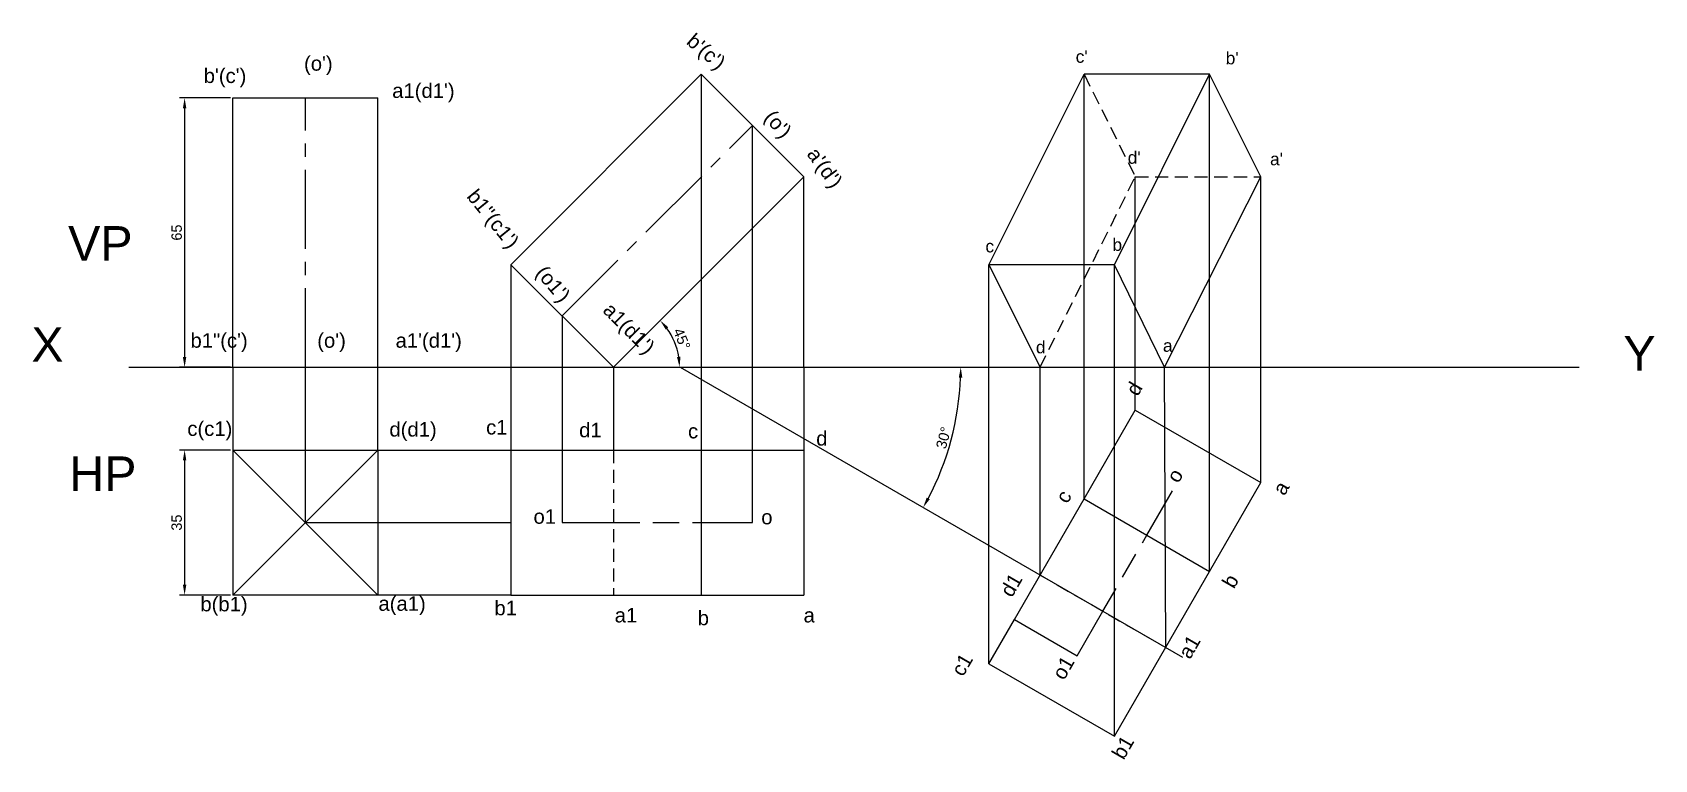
# Model space of a CAD drawing. Header units: millimetres. Extents: x 83 to 475, y 105 to 280.
import ezdxf

# ---------------------------------------------------------------- set-up
doc = ezdxf.new("R2010")
doc.units = ezdxf.units.MM
for name, pattern in [('CENTER2', [28.575, 19.05, -3.175, 3.175, -3.175]), ('DASHED2', [9.525, 6.35, -3.175]), ('HIDDEN2', [4.7625, 3.175, -1.5875])]:
    doc.linetypes.add(name, pattern=pattern)
doc.styles.get("Standard").update_dxf_attribs({"font": 'arial.ttf'})
doc.dimstyles.new('ISO-25', dxfattribs={"dimtxt": 2.5, "dimasz": 2.5, "dimexe": 1.25, "dimexo": 0.625, "dimtad": 1, "dimtxsty": 'Standard', "dimcen": 2.5, "dimadec": 0, "dimazin": 0, "dimtfac": 1, "dimtmove": 0, "dimatfit": 3, "dimfxl": 1, "dimarcsym": 0})

# ---------------------------------------------------------------- blocks, each defined once
blk = doc.blocks.new('*D3')
at = {"color": 0, "lineweight": -2, "transparency": 16777216}
for p, q in [((130.8, 264.6), (118.5, 264.6)), ((119.75, 262.1), (119.75, 202.1)), ((130.8, 199.6), (118.5, 199.6))]:
    blk.add_line(p, q, dxfattribs=at)
at = {"color": 0, "transparency": 16777216}
for points in [[(119.33, 262.1), (120.16, 262.1), (119.75, 264.6)], [(119.33, 202.1), (120.16, 202.1), (119.75, 199.6)]]:
    blk.add_solid(points, dxfattribs=at)
at = {"layer": 'Defpoints', "color": 0, "transparency": 16777216}
for p in [(131.43, 264.6), (119.75, 199.6), (131.43, 199.6)]:
    blk.add_point(p, dxfattribs=at)
at = {"color": 0, "transparency": 16777216, "insert": (117.84, 232.1), "char_height": 2.5, "attachment_point": 5, "rotation": 90}
blk.add_mtext('65', dxfattribs=at)
blk = doc.blocks.new('*D4')
at = {"color": 0, "lineweight": -2, "transparency": 16777216}
for p, q in [((130.8, 179.6), (118.5, 179.6)), ((119.75, 177.1), (119.75, 147.1)), ((130.8, 144.6), (118.5, 144.6))]:
    blk.add_line(p, q, dxfattribs=at)
at = {"color": 0, "transparency": 16777216}
for points in [[(119.33, 177.1), (120.16, 177.1), (119.75, 179.6)], [(119.33, 147.1), (120.16, 147.1), (119.75, 144.6)]]:
    blk.add_solid(points, dxfattribs=at)
at = {"layer": 'Defpoints', "color": 0, "transparency": 16777216}
for p in [(131.43, 179.6), (119.75, 144.6), (131.43, 144.6)]:
    blk.add_point(p, dxfattribs=at)
at = {"color": 0, "transparency": 16777216, "insert": (117.84, 162.1), "char_height": 2.5, "attachment_point": 5, "rotation": 90}
blk.add_mtext('35', dxfattribs=at)
blk = doc.blocks.new('*D5')
at = {"color": 0, "lineweight": -2, "transparency": 16777216}
blk.add_arc((223.26, 199.6), 15.96, 8.9823, 36.0177, dxfattribs=at)
at = {"color": 0, "transparency": 16777216}
for points in [[(235.86, 208.71), (236.49, 209.25), (234.55, 210.88)], [(239.44, 202.12), (238.61, 202.06), (239.22, 199.6)]]:
    blk.add_solid(points, dxfattribs=at)
at = {"layer": 'Defpoints', "color": 0, "transparency": 16777216}
for p in [(269.22, 245.56), (238.68, 203.73), (106.25, 199.6), (223.26, 199.6), (356.25, 199.6)]:
    blk.add_point(p, dxfattribs=at)
at = {"color": 0, "transparency": 16777216, "insert": (239.76, 206.43), "char_height": 2.5, "attachment_point": 5, "rotation": 292.5}
blk.add_mtext('45°', dxfattribs=at)
blk = doc.blocks.new('*D9')
at = {"color": 0, "lineweight": -2, "transparency": 16777216}
blk.add_arc((239.38, 199.6), 67.71, 332.1156, 357.8844, dxfattribs=at)
at = {"color": 0, "transparency": 16777216}
for points in [[(306.63, 197.1), (307.47, 197.09), (307.1, 199.6)], [(299.6, 167.73), (298.87, 168.13), (298.02, 165.74)]]:
    blk.add_solid(points, dxfattribs=at)
at = {"layer": 'Defpoints', "color": 0, "transparency": 16777216}
for p in [(269.22, 199.6), (456.35, 199.6), (274.03, 179.6), (303.01, 176.44), (360.63, 129.6)]:
    blk.add_point(p, dxfattribs=at)
at = {"color": 0, "transparency": 16777216, "insert": (302.95, 182.56), "char_height": 2.5, "attachment_point": 5, "rotation": 75}
blk.add_mtext('30°', dxfattribs=at)

msp = doc.modelspace()

# ---------------------------------------------------------------- linework, layer by layer
at = {"color": 4}
for p, q in [((198.512, 224.346), (244.474, 270.308)), ((244.474, 270.308), (269.223, 245.559)), ((313.875, 224.346), (336.856, 270.308)), ((367.166, 270.308), (336.856, 270.308)), ((344.185, 224.346), (367.166, 270.308)), ((379.541, 245.559), (367.166, 270.308)), ((131.427, 199.597), (131.427, 264.597)), ((131.427, 264.597), (166.427, 264.597)), ((166.427, 199.597), (166.427, 264.597)), ((223.261, 199.597), (269.223, 245.559)), ((356.254, 199.597), (379.541, 245.559)), ((198.512, 224.346), (223.261, 199.597)), ((344.185, 224.346), (313.875, 224.346)), ((313.875, 224.346), (326.249, 199.597)), ((131.427, 199.597), (166.427, 199.597)), ((326.249, 199.597), (356.254, 199.597)), ((336.856, 167.817), (349.23, 189.25)), ((349.23, 189.25), (379.541, 171.75)), ((131.427, 179.597), (131.427, 144.597)), ((131.427, 179.597), (166.427, 179.597)), ((166.427, 179.597), (166.427, 144.597)), ((198.512, 179.597), (198.512, 144.597)), ((198.512, 179.597), (210.886, 179.597)), ((210.886, 179.597), (244.474, 179.597)), ((244.474, 179.597), (269.223, 179.597)), ((244.474, 179.597), (244.474, 144.597)), ((269.223, 179.597), (269.223, 144.597)), ((344.185, 110.513), (379.541, 171.75)), ((320.062, 138.729), (336.856, 167.817)), ((336.856, 167.817), (367.166, 150.317)), ((166.427, 144.597), (131.427, 144.597)), ((198.512, 144.597), (269.223, 144.597)), ((313.875, 128.013), (320.062, 138.729)), ((313.875, 128.013), (344.185, 110.513))]:
    msp.add_line(p, q, dxfattribs=at)
for p, q in [((244.474, 270.308), (244.474, 199.597)), ((336.856, 167.817), (336.856, 270.308)), ((367.166, 150.317), (367.166, 270.308)), ((256.848, 162.097), (256.848, 257.933)), ((269.223, 199.597), (269.223, 245.559)), ((349.23, 189.25), (349.23, 245.559)), ((379.541, 171.75), (379.541, 245.559)), ((198.512, 224.346), (198.512, 199.597)), ((313.875, 128.013), (313.875, 224.346)), ((344.185, 110.513), (344.185, 224.346)), ((356.254, 199.597), (344.185, 224.346)), ((210.886, 211.971), (210.886, 179.597)), ((106.254, 199.597), (356.254, 199.597)), ((131.427, 199.597), (131.427, 179.597)), ((148.927, 179.597), (148.927, 199.597)), ((166.427, 179.597), (166.427, 199.597)), ((198.512, 199.597), (198.512, 179.597)), ((223.261, 199.597), (223.261, 179.597)), ((239.384, 199.597), (360.628, 129.597)), ((244.474, 199.597), (244.474, 179.597)), ((269.223, 199.597), (269.223, 179.597)), ((269.223, 199.597), (456.347, 199.597)), ((326.249, 149.446), (326.249, 199.597)), ((356.56, 131.946), (356.254, 199.597)), ((131.427, 179.597), (166.427, 144.597)), ((131.427, 144.597), (166.427, 179.597)), ((148.927, 162.097), (148.927, 179.597)), ((166.427, 179.597), (198.512, 179.597)), ((210.886, 179.597), (210.886, 162.097)), ((352.011, 159.067), (358.198, 169.783)), ((148.927, 162.097), (198.512, 162.097)), ((210.886, 162.097), (223.261, 162.097)), ((244.474, 162.097), (256.848, 162.097)), ((198.512, 144.597), (166.427, 144.597)), ((320.062, 138.729), (335.217, 129.979)), ((335.217, 129.979), (341.404, 140.696))]:
    msp.add_line(p, q)
at = {"color": 4, "linetype": 'HIDDEN2'}
for p, q in [((336.856, 270.308), (349.23, 245.559)), ((326.249, 199.597), (349.23, 245.559)), ((349.23, 245.559), (379.541, 245.559)), ((223.261, 179.597), (223.261, 144.597)), ((326.249, 149.446), (356.56, 131.946))]:
    msp.add_line(p, q, dxfattribs=at)
at = {"linetype": 'CENTER2'}
for p, q in [((148.927, 199.597), (148.927, 264.597)), ((210.886, 211.971), (256.848, 257.933))]:
    msp.add_line(p, q, dxfattribs=at)
at = {"linetype": 'DASHED2'}
for p, q in [((223.261, 162.097), (244.474, 162.097)), ((341.404, 140.696), (352.011, 159.067))]:
    msp.add_line(p, q, dxfattribs=at)

# ---------------------------------------------------------------- texts
for s, rotation, p in [("b'(c')", 319.64679, (240.629, 277.804)), ("(o')", 311.38279, (259.413, 259.711)), ("a'(d')", 306.19013, (269.782, 251.009)), ('b1"(c1\')', 309.04639, (187.67, 240.747)), ("(o1')", 310.01301, (204.297, 222.266)), ("a1(d1')", 315, (220.481, 213.087)), ('d', 60, (349.78, 192.375)), ('o', 60, (359.605, 171.393)), ('c', 60, (332.806, 166.453)), ('a', 60, (385.215, 168.386)), ('d1', 60, (319.428, 143.817)), ('b', 60, (373.015, 145.934)), ('a1', 60, (362.424, 128.91)), ('c1', 60, (307.621, 124.705)), ('o1', 60, (331.999, 123.845)), ('b1', 60, (346.401, 104.635))]:
    msp.add_text(s, height=3.5, rotation=rotation).set_placement(p)
for s, height, p in [("(o')", 3.5, (148.574, 271.17)), ("c'", 3, (334.846, 273.07)), ("b'", 3, (371.044, 272.701)), ("b'(c')", 3.5, (124.354, 268.198)), ("a1(d1')", 3.5, (169.856, 264.597)), ("d'", 3, (347.404, 248.714)), ("a'", 3, (381.756, 248.345)), ('VP', 8.3546, (91.625, 225.302)), ('c', 3, (313.053, 227.309)), ('b', 3, (343.71, 227.678)), ('X', 8.355, (82.754, 200.903)), ('b1"(c\')', 3.5, (121.167, 204.305)), ("(o')", 3.5, (151.761, 204.305)), ("a1'(d1')", 3.5, (170.67, 204.305)), ('d', 3, (325.242, 202.952)), ('a', 3, (355.9, 203.321)), ('Y', 8.355, (467.044, 198.786)), ('c(c1)', 3.5, (120.403, 183.025)), ('d(d1)', 3.5, (169.183, 182.865)), ('c1', 3.5, (192.521, 183.359)), ('d1', 3.5, (214.976, 182.69)), ('c', 3.5, (241.268, 182.422)), ('d', 3.5, (272.204, 180.683)), ('HP', 8.3546, (91.919, 169.714)), ('o1', 3.5, (203.965, 161.817)), ('o', 3.5, (258.945, 161.683)), ('b(b1)', 3.5, (123.551, 140.676)), ('a(a1)', 3.5, (166.54, 140.81)), ('b1', 3.5, (194.529, 139.739)), ('a1', 3.5, (223.564, 138.001)), ('b', 3.5, (243.603, 137.341)), ('a', 3.5, (269.147, 138.001))]:
    msp.add_text(s, height=height).set_placement(p)

# ---------------------------------------------------------------- dimensions: what is measured, and where the dimension line sits
for base, p1, p2, picture, middle in [((119.745, 199.597), (131.427, 264.597), (131.427, 199.597), '*D3', (117.844, 232.097)), ((119.745, 144.597), (131.427, 179.597), (131.427, 144.597), '*D4', (117.843, 162.097))]:
    dim = msp.add_linear_dim(base=base, p1=p1, p2=p2, angle=90, dimstyle='ISO-25')
    dim.commit()
    dim.dimension.update_dxf_attribs({"geometry": picture, "text_midpoint": middle})
for base, line1, line2, picture, middle in [((238.68, 203.728), ((223.261, 199.597), (269.223, 245.559)), ((106.254, 199.597), (356.254, 199.597)), '*D5', (239.761, 206.431)), ((303.012, 176.438), ((274.025, 179.597), (360.628, 129.597)), ((269.223, 199.597), (456.347, 199.597)), '*D9', (302.951, 182.564))]:
    dim = msp.add_angular_dim_2l(base=base, line1=line1, line2=line2, dimstyle='ISO-25')
    dim.commit()
    dim.dimension.update_dxf_attribs({"geometry": picture, "text_midpoint": middle})

doc.saveas('drawing.dxf')
